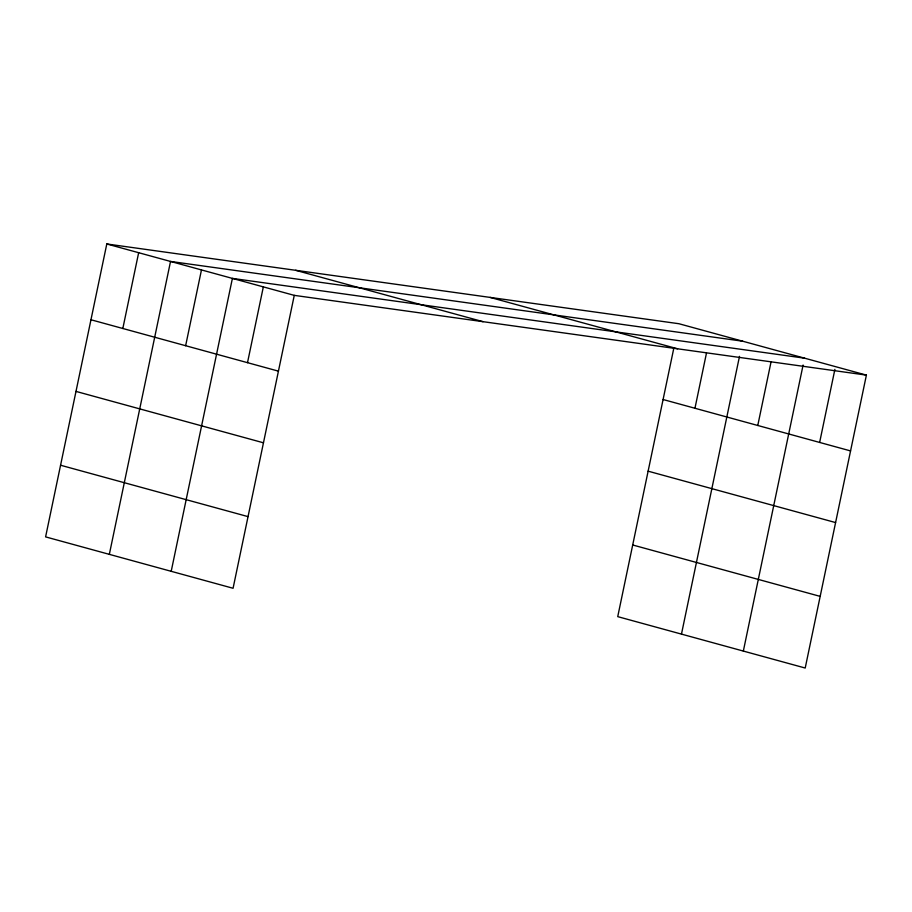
<?xml version="1.0" encoding="UTF-8"?>
<svg xmlns="http://www.w3.org/2000/svg" width="912" height="912" viewBox="0 0 912 912"><rect width="100%" height="100%" fill="white"/><g stroke="black" fill="none" stroke-linecap="round" stroke-linejoin="round"><path stroke-width="1.37" d="M866.4 375.117L678.927 323.726L106.795 243.971L45.6 536.883L233.073 588.274L294.268 295.363L866.4 375.117L805.205 668.029L617.732 616.637L673.74 348.532M122.824 328.502L138.658 252.704M109.337 554.348L170.533 261.436L742.664 341.202M185.638 345.716L201.472 269.918M171.205 571.311L232.4 278.399L804.532 358.165M247.505 362.668L263.34 286.881M694.955 408.257L706.469 353.138M681.469 634.114L739.495 356.364M757.769 425.482L771.005 362.087M743.337 651.077L803.096 365.051M819.637 442.434L834.89 369.394M490.12 297.415L677.593 348.794M295.591 270.294L483.075 321.685M106.795 243.971L294.268 295.363M663.092 399.524L850.565 450.916M648.124 471.173L835.597 522.565M90.961 319.759L278.434 371.15M75.992 391.408L263.465 442.799M632.7 544.988L820.173 596.38M60.568 465.234L248.041 516.625"/></g></svg>
